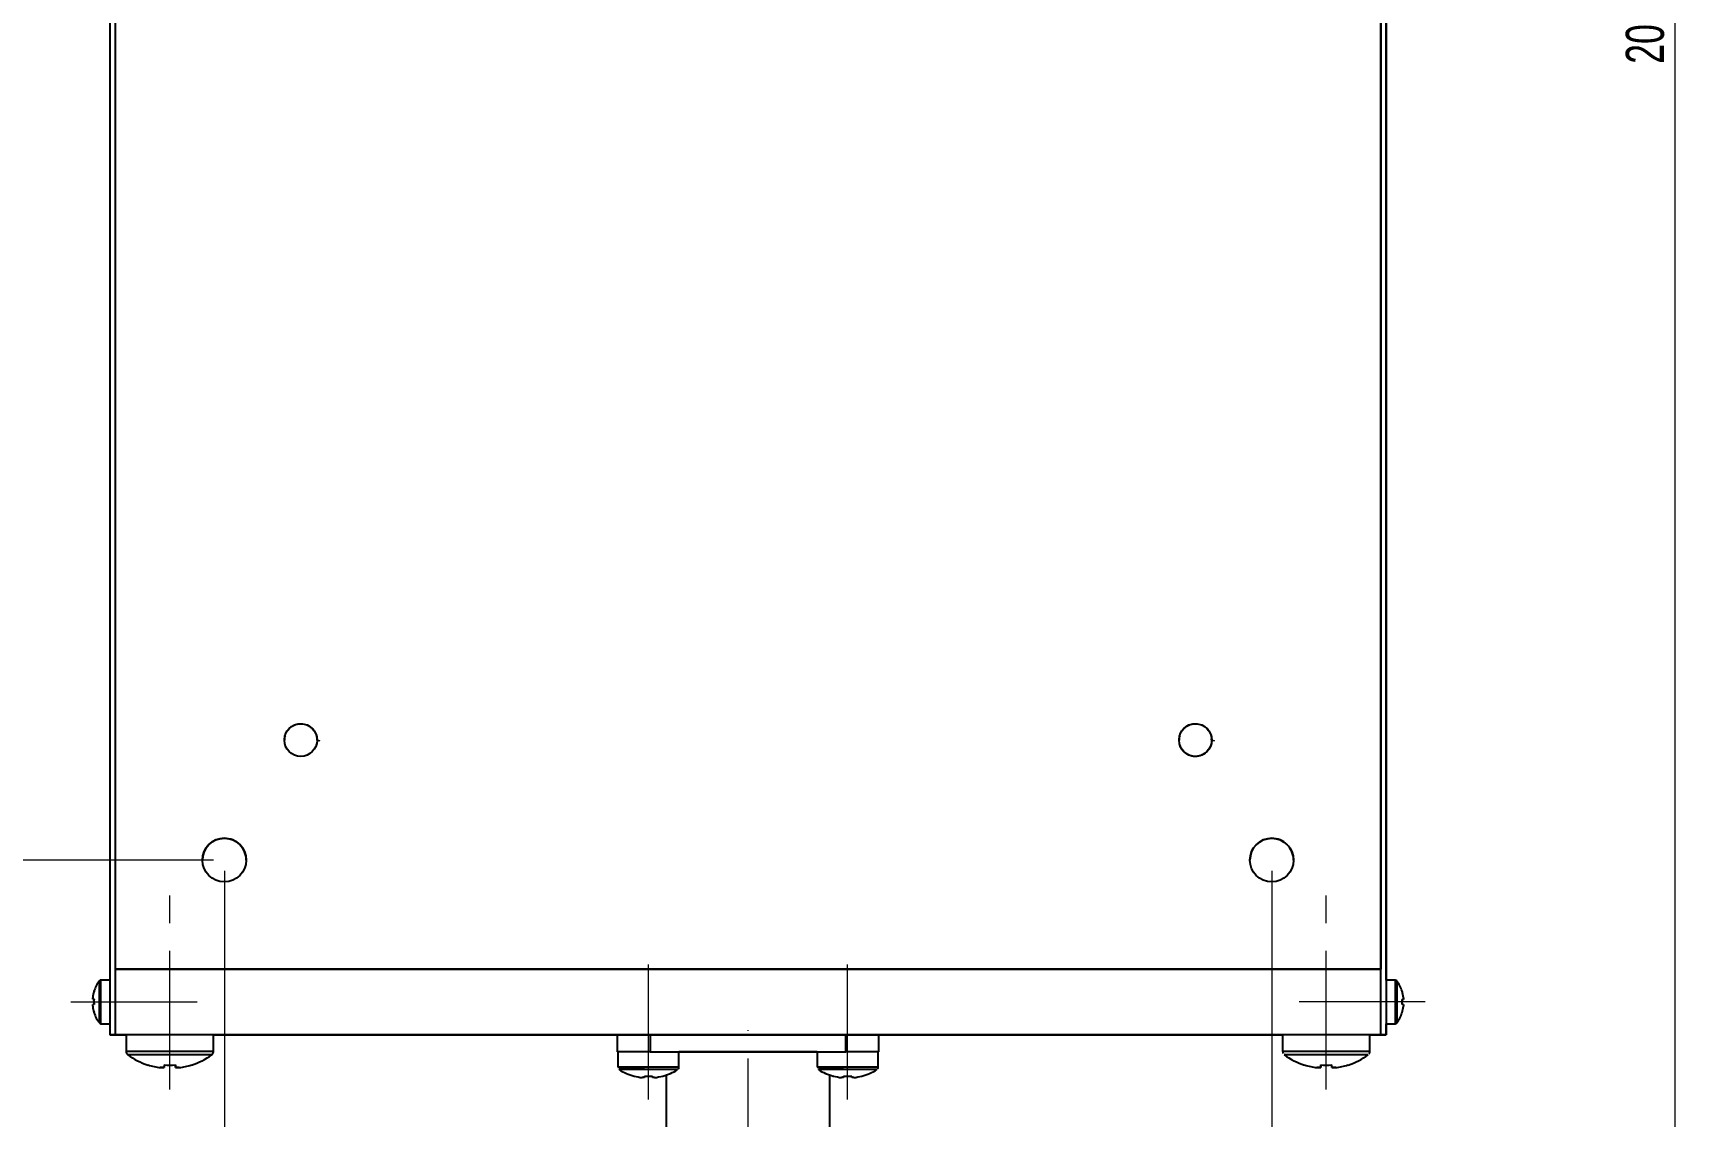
# Model space of a CAD drawing. Header units: millimetres. Extents: x 0 to 841, y 0 to 594.
# Drawn here: x 124.3 to 275.8, y 101.7 to 201.1 of the extents above; entities that cross this region are included whole.
import ezdxf

# ---------------------------------------------------------------- set-up
doc = ezdxf.new("R2010")
doc.units = ezdxf.units.MM
doc.linetypes.add('CENTERX2', pattern=[20.32, 12.7, -2.54, 2.54, -2.54])
doc.styles.add('SLDTEXTSTYLE0', font='TXT', dxfattribs={"width": 0.7})
doc.dimstyles.new('SLDDIMSTYLE0', dxfattribs={"dimtxt": 3.5, "dimasz": 3.556, "dimexe": 0, "dimexo": 0.0625, "dimgap": 0.875, "dimtad": 1, "dimrnd": 1e-09, "dimzin": 12, "dimdsep": 46, "dimtxsty": 'SLDTEXTSTYLE0', "dimblk1": 'CLOSED', "dimblk2": 'CLOSED', "dimsah": 1, "dimcen": 0.09, "dimadec": 0, "dimazin": 3, "dimtfac": 1, "dimtofl": 0, "dimtmove": 0, "dimatfit": 3, "dimldrblk": 'CLOSED', "dimfxl": 0, "dimfrac": 2, "dimtolj": 1, "dimtzin": 12, "dimarcsym": 0})

# ---------------------------------------------------------------- blocks, each defined once
blk = doc.blocks.new('_Closed')
at = {"color": 0, "linetype": 'ByBlock', "lineweight": -2}
for p, q in [((-1, 0.166667), (0, 0)), ((-1, 0.166667), (-1, -0.166667)), ((0, 0), (-1, -0.166667)), ((0, 0), (-1, 0))]:
    blk.add_line(p, q, dxfattribs=at)
blk = doc.blocks.new('_D_6')
at = {"color": 7, "linetype": 'Continuous', "lineweight": 18}
for p, q in [((228.47, 299.41), (275.75, 299.41)), ((274.75, 299.41), (274.75, 96.4)), ((222.17, 96.4), (275.75, 96.4))]:
    blk.add_line(p, q, dxfattribs=at)
at = {"color": 7, "linetype": 'Continuous', "lineweight": 18, "xscale": 3.556, "yscale": 3.556}
for p, rotation in [((274.75, 299.41), 90.0000000000004), ((274.75, 96.4), 270.0000000000004)]:
    blk.add_blockref('_Closed', p, dxfattribs=dict(at, rotation=rotation))
at = {"color": 7, "linetype": 'Continuous', "lineweight": 18, "insert": (270.24, 198.25), "char_height": 3.5, "attachment_point": 1, "rotation": 90, "style": 'SLDTEXTSTYLE0'}
blk.add_mtext('203', dxfattribs=at)
blk = doc.blocks.new('_D_7')
at = {"color": 7, "linetype": 'Continuous', "lineweight": 18}
for p, q in [((140.79, 231.28), (106.72, 231.28)), ((107.72, 231.28), (107.72, 125.28)), ((140.79, 125.28), (106.72, 125.28))]:
    blk.add_line(p, q, dxfattribs=at)
at = {"color": 7, "linetype": 'Continuous', "lineweight": 18, "xscale": 3.556, "yscale": 3.556}
for p, rotation in [((107.72, 231.28, 193.88), 89.99965376579891), ((107.72, 125.28, 193.88), 269.9996537657989)]:
    blk.add_blockref('_Closed', p, dxfattribs=dict(at, rotation=rotation))
at = {"color": 7, "linetype": 'Continuous', "lineweight": 18, "insert": (103.21, 179.89), "char_height": 3.5, "attachment_point": 1, "rotation": 89.9997, "style": 'SLDTEXTSTYLE0'}
blk.add_mtext('106', dxfattribs=at)
blk = doc.blocks.new('_D_8')
at = {"color": 7, "linetype": 'Continuous', "lineweight": 18}
for p, q in [((141.79, 124.28), (141.79, 79.4)), ((237.79, 124.28), (237.79, 79.4)), ((237.79, 80.4), (141.79, 80.4))]:
    blk.add_line(p, q, dxfattribs=at)
at = {"color": 7, "linetype": 'Continuous', "lineweight": 18, "xscale": 3.556, "yscale": 3.556}
for p, rotation in [((141.79, 80.4, 193.88), 179.9996537657979), ((237.79, 80.4, 193.88), 359.9996537657979)]:
    blk.add_blockref('_Closed', p, dxfattribs=dict(at, rotation=rotation))
at = {"color": 7, "linetype": 'Continuous', "lineweight": 18, "insert": (185.5, 84.91), "char_height": 3.5, "attachment_point": 1, "rotation": 359.9997, "style": 'SLDTEXTSTYLE0'}
blk.add_mtext('96', dxfattribs=at)

msp = doc.modelspace()

# ---------------------------------------------------------------- linework, layer by layer
at = {"color": 7, "linetype": 'Continuous', "lineweight": 25}
for p, q in [((131.29, 247.278), (131.289, 109.278)), ((247.789, 109.277), (247.79, 247.277)), ((248.29, 247.277), (248.289, 109.277)), ((131.79, 241.278), (131.789, 115.278)), ((247.79, 241.277), (247.789, 115.277)), ((248.289, 114.277), (248.29, 242.276)), ((147.3, 136.389), (147.308, 136.279)), ((229.3, 136.389), (229.308, 136.279)), ((232.267, 136.277), (232.265, 136.396)), ((150.478, 136.278), (150.451, 136.143)), ((232.478, 136.277), (232.451, 136.142)), ((131.789, 115.278), (131.789, 109.278)), ((131.789, 115.278), (247.789, 115.277)), ((247.789, 115.277), (131.789, 115.278)), ((247.789, 109.277), (247.789, 115.277)), ((131.289, 114.278), (130.479, 114.278)), ((249.099, 114.277), (248.289, 114.277)), ((129.721, 112.518), (129.849, 112.517)), ((129.849, 112.518), (129.721, 112.518)), ((129.721, 112.518), (129.827, 112.518)), ((129.849, 112.518), (129.721, 112.518)), ((129.721, 112.517), (129.827, 112.517)), ((129.849, 112.517), (129.721, 112.517)), ((249.711, 112.517), (249.857, 112.517)), ((249.857, 112.517), (249.729, 112.517)), ((249.729, 112.516), (249.857, 112.516)), ((249.857, 112.516), (249.729, 112.516)), ((249.857, 112.661), (249.857, 112.517)), ((249.857, 112.66), (249.857, 112.516)), ((129.721, 111.894), (129.721, 112.038)), ((129.849, 112.038), (129.721, 112.038)), ((249.857, 112.037), (249.857, 111.893)), ((249.857, 112.036), (249.857, 111.893)), ((130.479, 110.278), (131.289, 110.278)), ((130.479, 110.277), (131.289, 110.277)), ((131.289, 109.277), (131.289, 109.278)), ((131.789, 109.278), (131.289, 109.278)), ((131.789, 109.278), (131.789, 109.277)), ((247.789, 109.277), (131.789, 109.278)), ((132.789, 109.278), (132.789, 107.733)), ((140.789, 107.733), (140.789, 109.278)), ((140.789, 109.277), (177.824, 109.277)), ((177.824, 107.697), (177.824, 109.277)), ((180.824, 109.277), (180.824, 107.697)), ((180.824, 109.277), (198.754, 109.277)), ((198.754, 107.697), (198.754, 109.277)), ((201.754, 109.277), (201.754, 107.697)), ((201.754, 109.277), (238.789, 109.276)), ((238.789, 109.277), (238.789, 107.732)), ((246.789, 107.732), (246.789, 109.277)), ((248.289, 109.277), (247.789, 109.277)), ((247.789, 109.276), (247.789, 109.277)), ((248.289, 110.277), (249.099, 110.277)), ((248.289, 110.277), (248.289, 110.276)), ((248.289, 110.276), (249.099, 110.276)), ((248.289, 109.276), (248.289, 110.276)), ((248.289, 109.276), (248.289, 109.277)), ((177.824, 107.697), (177.859, 107.697)), ((177.824, 107.697), (177.824, 107.697)), ((177.859, 107.697), (177.859, 106.301)), ((180.824, 107.697), (198.754, 107.697)), ((183.459, 106.301), (183.459, 107.697)), ((196.119, 107.697), (196.119, 106.301)), ((201.719, 106.301), (201.719, 107.697)), ((201.719, 107.697), (201.754, 107.697)), ((201.754, 107.697), (201.754, 107.697)), ((134.804, 106.509), (134.804, 106.51)), ((135.921, 106.256), (136.274, 106.256)), ((136.274, 106.256), (135.921, 106.256)), ((137.304, 106.511), (137.304, 106.256)), ((137.304, 106.256), (137.304, 106.51)), ((137.304, 106.509), (137.304, 106.51)), ((137.304, 106.256), (137.657, 106.256)), ((177.859, 106.301), (177.859, 106.3)), ((201.719, 106.3), (201.719, 106.301)), ((242.274, 106.256), (241.921, 106.256)), ((241.921, 106.256), (242.274, 106.256)), ((242.274, 106.256), (242.274, 106.511)), ((242.274, 106.509), (242.274, 106.256)), ((242.274, 106.509), (242.274, 106.509)), ((243.304, 106.256), (243.657, 106.256)), ((179.352, 105.485), (179.353, 105.485)), ((180.289, 105.343), (180.094, 105.343)), ((180.289, 105.485), (180.289, 105.343)), ((180.289, 105.343), (180.289, 105.485)), ((180.289, 105.485), (180.289, 105.485)), ((181.029, 105.343), (181.029, 105.485)), ((182.294, 105.572), (182.294, 96.397)), ((197.284, 96.397), (197.284, 105.572)), ((197.612, 105.485), (197.613, 105.485)), ((198.549, 105.343), (198.354, 105.343)), ((198.549, 105.343), (198.354, 105.343)), ((198.549, 105.485), (198.549, 105.343)), ((198.549, 105.343), (198.549, 105.485)), ((198.549, 105.485), (198.549, 105.485)), ((199.289, 105.343), (199.289, 105.485)), ((199.484, 105.343), (199.289, 105.343))]:
    msp.add_line(p, q, dxfattribs=at)
at = {"color": 8, "linetype": 'Continuous', "lineweight": 25}
for p, q in [((139.789, 125.303), (139.789, 125.252)), ((130.479, 110.277), (130.479, 110.278)), ((132.939, 107.443), (132.935, 107.443))]:
    msp.add_line(p, q, dxfattribs=at)
at = {"color": 7, "linetype": 'CENTERX2', "lineweight": 18}
for p, q in [((136.789, 104.256), (136.789, 123.278)), ((242.789, 104.256), (242.789, 123.277)), ((180.659, 103.343), (180.659, 115.697)), ((198.919, 103.343), (198.919, 115.697)), ((127.721, 112.278), (139.289, 112.278)), ((251.857, 112.277), (240.289, 112.277)), ((180.659, 104.301), (180.659, 109.697)), ((189.789, 94.397), (189.789, 109.697))]:
    msp.add_line(p, q, dxfattribs=at)
at = {"color": 8, "linetype": 'Continuous', "lineweight": 25, "flags": 128}
for points in [[(130.335, 110.349), (130.335, 110.398), (130.335, 110.608), (130.335, 110.966), (130.335, 111.441), (130.335, 111.991), (130.335, 112.565), (130.335, 113.115), (130.335, 113.59), (130.335, 113.948), (130.335, 114.158), (130.335, 114.206)], [(130.479, 110.278), (130.479, 110.328), (130.479, 110.546), (130.479, 110.918), (130.479, 111.41), (130.479, 111.98), (130.479, 112.576), (130.479, 113.146), (130.479, 113.638), (130.479, 114.01), (130.479, 114.228), (130.479, 114.278)], [(249.099, 114.277), (249.099, 114.227), (249.099, 114.009), (249.099, 113.638), (249.099, 113.145), (249.099, 112.576), (249.099, 111.98), (249.099, 111.41), (249.099, 110.917), (249.099, 110.545), (249.099, 110.327), (249.099, 110.277)], [(249.242, 114.205), (249.242, 114.157), (249.242, 113.947), (249.242, 113.589), (249.242, 113.114), (249.242, 112.565), (249.242, 111.99), (249.242, 111.441), (249.242, 110.966), (249.242, 110.607), (249.242, 110.397), (249.242, 110.348)], [(140.789, 107.733), (140.767, 107.733), (140.593, 107.733), (140.253, 107.733), (139.761, 107.733), (139.14, 107.733), (138.416, 107.733), (137.62, 107.733), (136.789, 107.733), (135.957, 107.733), (135.162, 107.733), (134.438, 107.733), (133.816, 107.733), (133.325, 107.733), (132.985, 107.733), (132.811, 107.733), (132.789, 107.733)], [(246.789, 107.732), (246.701, 107.732), (246.443, 107.732), (246.025, 107.732), (245.465, 107.732), (244.789, 107.732), (244.025, 107.732), (243.207, 107.732), (242.371, 107.732), (241.553, 107.732), (240.789, 107.732), (240.112, 107.732), (239.553, 107.732), (239.135, 107.732), (238.876, 107.732), (238.789, 107.732)], [(140.642, 107.443), (140.591, 107.443), (140.56, 107.443)], [(183.459, 106.301), (183.437, 106.301), (183.262, 106.301), (182.924, 106.301), (182.444, 106.301), (181.851, 106.301), (181.183, 106.301), (180.483, 106.301), (179.794, 106.301), (179.159, 106.301), (178.618, 106.301), (178.205, 106.301), (177.947, 106.301), (177.859, 106.301)], [(201.719, 106.301), (201.697, 106.301), (201.522, 106.301), (201.184, 106.301), (200.704, 106.301), (200.111, 106.301), (199.443, 106.301), (198.743, 106.301), (198.054, 106.301), (197.419, 106.301), (196.878, 106.301), (196.465, 106.301), (196.207, 106.301), (196.119, 106.301)], [(239.32, 107.442), (239.291, 107.442), (239.025, 107.442), (238.935, 107.442)], [(246.642, 107.442), (246.62, 107.442), (246.562, 107.442)]]:
    msp.add_lwpolyline(points, dxfattribs=at)
at = {"color": 7, "linetype": 'Continuous', "lineweight": 25, "flags": 128}
for points in [[(248.289, 114.277), (248.289, 114.227), (248.289, 114.009), (248.289, 113.638), (248.289, 113.145), (248.289, 112.576), (248.289, 111.98), (248.289, 111.41), (248.289, 110.917), (248.289, 110.545), (248.289, 110.327), (248.289, 110.277)], [(129.721, 112.518), (129.721, 112.539), (129.721, 112.559), (129.721, 112.579), (129.721, 112.598), (129.721, 112.615), (129.721, 112.632), (129.721, 112.647), (129.721, 112.661)], [(129.721, 112.517), (129.731, 112.517), (129.743, 112.517), (129.756, 112.517), (129.771, 112.517), (129.788, 112.517), (129.807, 112.517), (129.827, 112.517), (129.849, 112.517)], [(129.849, 112.517), (129.827, 112.517), (129.807, 112.517), (129.788, 112.517), (129.771, 112.517), (129.756, 112.517), (129.743, 112.517), (129.731, 112.517), (129.721, 112.517)], [(129.849, 113.248), (129.845, 113.25), (129.843, 113.251), (129.841, 113.252), (129.841, 113.252), (129.841, 113.252), (129.843, 113.251), (129.845, 113.25), (129.849, 113.248)], [(129.849, 113.247), (129.845, 113.249), (129.843, 113.25), (129.841, 113.251), (129.841, 113.251), (129.841, 113.251), (129.843, 113.25), (129.845, 113.249), (129.849, 113.247)], [(248.289, 113.377), (248.289, 113.293), (248.289, 113.055), (248.289, 112.698), (248.289, 112.277), (248.289, 111.856), (248.289, 111.499), (248.289, 111.261), (248.289, 111.177), (248.289, 111.177)], [(249.729, 113.247), (249.732, 113.248), (249.735, 113.25), (249.736, 113.25), (249.737, 113.251), (249.736, 113.25), (249.735, 113.25), (249.732, 113.248), (249.729, 113.247)], [(249.729, 113.247), (249.732, 113.249), (249.735, 113.25), (249.736, 113.251), (249.737, 113.251), (249.736, 113.251), (249.735, 113.25), (249.732, 113.249), (249.729, 113.247)], [(249.857, 112.516), (249.847, 112.516), (249.835, 112.516), (249.822, 112.516), (249.807, 112.516), (249.79, 112.516), (249.771, 112.516), (249.751, 112.516), (249.729, 112.516)], [(249.729, 112.516), (249.751, 112.516), (249.771, 112.516), (249.79, 112.516), (249.807, 112.516), (249.822, 112.516), (249.835, 112.516), (249.847, 112.516), (249.857, 112.516)], [(129.849, 111.307), (129.845, 111.306), (129.843, 111.304), (129.841, 111.304), (129.841, 111.303), (129.841, 111.303)], [(249.737, 111.303), (249.737, 111.303), (249.736, 111.303), (249.735, 111.304), (249.732, 111.305), (249.729, 111.307)], [(131.289, 109.277), (131.387, 109.277), (131.68, 109.277), (132.161, 109.277), (132.789, 109.277)], [(131.789, 109.277), (131.887, 109.277), (132.18, 109.277), (132.661, 109.277), (132.789, 109.277)], [(131.789, 109.277), (131.887, 109.277), (132.18, 109.277), (132.661, 109.277), (132.789, 109.277)], [(140.789, 109.278), (140.767, 109.278), (140.593, 109.278), (140.253, 109.278), (139.761, 109.278), (139.14, 109.278), (138.416, 109.278), (137.62, 109.278), (136.789, 109.278), (135.957, 109.278), (135.162, 109.278), (134.438, 109.278), (133.816, 109.278), (133.325, 109.278), (132.985, 109.278), (132.811, 109.278), (132.789, 109.278)], [(177.824, 109.277), (177.881, 109.277), (178.052, 109.277), (178.329, 109.277), (178.703, 109.277), (179.157, 109.277), (179.676, 109.277), (180.239, 109.277), (180.824, 109.277)], [(198.754, 109.277), (199.339, 109.277), (199.902, 109.277), (200.421, 109.277), (200.875, 109.277), (201.248, 109.277), (201.525, 109.277), (201.696, 109.277), (201.754, 109.277)], [(246.789, 109.277), (246.789, 109.277), (246.701, 109.277), (246.443, 109.277), (246.025, 109.277), (245.465, 109.277), (244.789, 109.277), (244.025, 109.277), (243.207, 109.277), (242.371, 109.277), (241.553, 109.277), (240.789, 109.277), (240.112, 109.277), (239.553, 109.277), (239.135, 109.277), (238.876, 109.277), (238.789, 109.277), (238.789, 109.277)], [(246.789, 109.276), (246.917, 109.276), (247.397, 109.276), (247.69, 109.276), (247.789, 109.276)], [(246.789, 109.276), (247.417, 109.276), (247.897, 109.276), (248.19, 109.276), (248.289, 109.276)], [(246.789, 109.276), (246.917, 109.276), (247.397, 109.276), (247.69, 109.276), (247.789, 109.276)], [(180.824, 107.697), (180.239, 107.697), (179.676, 107.697), (179.157, 107.697), (178.703, 107.697), (178.329, 107.697), (178.052, 107.697), (177.881, 107.697), (177.824, 107.697)], [(180.039, 107.697), (179.794, 107.697), (179.159, 107.697), (178.618, 107.697), (178.205, 107.697), (177.947, 107.697), (177.859, 107.697)], [(196.119, 107.697), (195.571, 107.697), (194.775, 107.697), (193.863, 107.697), (192.855, 107.697), (191.775, 107.697), (190.648, 107.697), (189.502, 107.697), (188.362, 107.697), (187.255, 107.697), (186.208, 107.697), (185.245, 107.697), (184.389, 107.697), (183.658, 107.697), (183.459, 107.697)], [(201.754, 107.697), (201.696, 107.697), (201.525, 107.697), (201.248, 107.697), (200.875, 107.697), (200.421, 107.697), (199.902, 107.697), (199.339, 107.697), (198.754, 107.697)], [(201.717, 107.697), (201.697, 107.697), (201.522, 107.697), (201.184, 107.697), (200.704, 107.697), (200.111, 107.697), (199.479, 107.697)], [(140.56, 107.443), (140.369, 107.443), (139.978, 107.443), (139.439, 107.443), (138.775, 107.443), (138.019, 107.443), (137.205, 107.443), (136.372, 107.443), (135.558, 107.443), (134.802, 107.443), (134.139, 107.443), (133.599, 107.443), (133.209, 107.443), (132.986, 107.443), (132.939, 107.443)], [(134.804, 106.509), (134.8, 106.501), (134.797, 106.496), (134.796, 106.492), (134.795, 106.491), (134.796, 106.492), (134.797, 106.496), (134.8, 106.501), (134.804, 106.51)], [(136.274, 106.51), (136.274, 106.467), (136.274, 106.428), (136.274, 106.391), (136.274, 106.358), (136.274, 106.328), (136.274, 106.301), (136.274, 106.277), (136.274, 106.256)], [(137.304, 106.256), (137.304, 106.277), (137.304, 106.301), (137.304, 106.328), (137.304, 106.358), (137.304, 106.391), (137.304, 106.428), (137.304, 106.467), (137.304, 106.51)], [(137.304, 106.509), (137.304, 106.467), (137.304, 106.428), (137.304, 106.391), (137.304, 106.358), (137.304, 106.328), (137.304, 106.301), (137.304, 106.277), (137.304, 106.256)], [(137.657, 106.256), (137.623, 106.256), (137.586, 106.256), (137.545, 106.256), (137.502, 106.256), (137.456, 106.256), (137.408, 106.256), (137.357, 106.256), (137.304, 106.256)], [(138.773, 106.509), (138.777, 106.501), (138.78, 106.496), (138.782, 106.492), (138.783, 106.491), (138.782, 106.492), (138.78, 106.496), (138.777, 106.501), (138.773, 106.509)], [(177.859, 106.301), (177.947, 106.301), (178.205, 106.301), (178.618, 106.301), (179.159, 106.301), (179.794, 106.301), (180.289, 106.301)], [(183.333, 106.073), (183.333, 106.073), (183.242, 106.073), (182.975, 106.073), (182.55, 106.073), (181.996, 106.073), (181.351, 106.073), (180.659, 106.073), (179.967, 106.073), (179.322, 106.073), (178.768, 106.073), (178.343, 106.073), (178.076, 106.073), (177.984, 106.073), (177.984, 106.073)], [(196.119, 106.301), (196.207, 106.301), (196.465, 106.301), (196.878, 106.301), (197.419, 106.301), (198.054, 106.301), (198.549, 106.301)], [(201.593, 106.072), (201.593, 106.072), (201.502, 106.072), (201.235, 106.072), (200.81, 106.072), (200.256, 106.072), (199.611, 106.072), (198.919, 106.072), (198.227, 106.072), (197.582, 106.072), (197.028, 106.072), (196.603, 106.072), (196.336, 106.072), (196.244, 106.072), (196.244, 106.072)], [(201.593, 106.072), (201.593, 106.072), (201.593, 106.072)], [(246.562, 107.442), (246.44, 107.442), (246.091, 107.442), (245.586, 107.442), (244.951, 107.442), (244.215, 107.442), (243.412, 107.442), (242.58, 107.442), (241.758, 107.442), (240.984, 107.442), (240.294, 107.442), (239.721, 107.442), (239.32, 107.442)], [(240.804, 106.509), (240.8, 106.501), (240.797, 106.495), (240.796, 106.492), (240.795, 106.49), (240.796, 106.492), (240.797, 106.495), (240.8, 106.501), (240.804, 106.509)], [(242.274, 106.509), (242.274, 106.466), (242.274, 106.427), (242.274, 106.391), (242.274, 106.358), (242.274, 106.328), (242.274, 106.3), (242.274, 106.277), (242.274, 106.256)], [(242.274, 106.256), (242.274, 106.277), (242.274, 106.3), (242.274, 106.327), (242.274, 106.358), (242.274, 106.391), (242.274, 106.427), (242.274, 106.466), (242.274, 106.509)], [(243.304, 106.256), (243.304, 106.277), (243.304, 106.3), (243.304, 106.328), (243.304, 106.358), (243.304, 106.391), (243.304, 106.427), (243.304, 106.466), (243.304, 106.509)], [(243.657, 106.256), (243.623, 106.256), (243.586, 106.256), (243.545, 106.256), (243.502, 106.256), (243.456, 106.256), (243.408, 106.256), (243.357, 106.256), (243.304, 106.256)], [(244.773, 106.509), (244.777, 106.501), (244.78, 106.495), (244.782, 106.491), (244.783, 106.49), (244.783, 106.49)], [(179.352, 105.485), (179.35, 105.48), (179.348, 105.476), (179.347, 105.473), (179.346, 105.473), (179.347, 105.473), (179.348, 105.476), (179.35, 105.48), (179.352, 105.485)], [(179.352, 105.485), (179.35, 105.479), (179.348, 105.475), (179.347, 105.473), (179.346, 105.472), (179.347, 105.473), (179.348, 105.475), (179.35, 105.479), (179.352, 105.485)], [(180.289, 105.343), (180.26, 105.343), (180.233, 105.343), (180.207, 105.343), (180.181, 105.343), (180.158, 105.343), (180.135, 105.343), (180.114, 105.343), (180.094, 105.343)], [(180.289, 105.343), (180.289, 105.355), (180.289, 105.368), (180.289, 105.383), (180.289, 105.4), (180.289, 105.419), (180.289, 105.439), (180.289, 105.461), (180.289, 105.485)], [(181.224, 105.343), (181.204, 105.343), (181.183, 105.343), (181.16, 105.343), (181.136, 105.343), (181.111, 105.343), (181.085, 105.343), (181.057, 105.343), (181.029, 105.343)], [(181.224, 105.343), (181.204, 105.343), (181.183, 105.343), (181.16, 105.343), (181.136, 105.343), (181.111, 105.343), (181.085, 105.343), (181.057, 105.343), (181.029, 105.343)], [(181.965, 105.485), (181.968, 105.48), (181.97, 105.476), (181.971, 105.473), (181.971, 105.473), (181.971, 105.473)], [(181.965, 105.485), (181.968, 105.479), (181.97, 105.475), (181.971, 105.473), (181.971, 105.472), (181.971, 105.472)], [(181.971, 105.472), (182.151, 105.525), (182.294, 105.572)], [(197.612, 105.485), (197.61, 105.479), (197.608, 105.476), (197.607, 105.473), (197.606, 105.472), (197.607, 105.473), (197.608, 105.476), (197.61, 105.479), (197.612, 105.485)], [(198.549, 105.343), (198.549, 105.354), (198.549, 105.368), (198.549, 105.383), (198.549, 105.4), (198.549, 105.418), (198.549, 105.439), (198.549, 105.461), (198.549, 105.485)], [(199.484, 105.343), (199.464, 105.343), (199.443, 105.343), (199.42, 105.343), (199.396, 105.343), (199.371, 105.343), (199.345, 105.343), (199.317, 105.343), (199.289, 105.343)], [(200.225, 105.485), (200.228, 105.479), (200.23, 105.476), (200.231, 105.473), (200.231, 105.472), (200.231, 105.472)], [(200.225, 105.485), (200.228, 105.479), (200.23, 105.475), (200.231, 105.473), (200.231, 105.472), (200.231, 105.472)]]:
    msp.add_lwpolyline(points, dxfattribs=at)
at = {"color": 7, "linetype": 'Continuous', "lineweight": 25}
for centre, radius in [((148.789, 136.278), 1.5), ((230.789, 136.277), 1.5), ((230.789, 136.277), 1.5), ((141.789, 125.278), 2), ((237.789, 125.277), 2)]:
    msp.add_circle(centre, radius, dxfattribs=at)
for centre, radius, start, end in [((141.789, 125.278), 2, 89.99965, 179.99118), ((141.789, 125.278), 2, 359.99118, 89.99965), ((237.789, 125.277), 2, 89.99965, 179.99118), ((237.789, 125.277), 2, 359.99118, 89.99965), ((132.889, 112.278), 3.2, 142.9398, 162.27424), ((130.479, 114.098), 0.18, 89.99965, 142.9398), ((249.099, 114.097), 0.18, 37.05951, 89.99965), ((246.689, 112.277), 3.2, 17.72507, 37.05951), ((132.889, 112.278), 3.191, 162.29914, 173.09415), ((133.373, 112.278), 3.533, 176.1039, 183.89521), ((133.368, 112.277), 3.528, 180.49688, 183.89758), ((246.69, 112.277), 3.19, 6.90315, 17.70217), ((246.206, 112.277), 3.531, 356.10218, 3.89782), ((249.65, 199.712), 87.196, 270.05142, 270.13547), ((249.671, 40.745), 71.772, 89.85216, 89.95427), ((246.204, 112.277), 3.533, 356.10525, 3.89475), ((246.221, 112.276), 3.516, 356.09486, 0.40311), ((132.889, 112.278), 3.191, 186.90491, 197.70041), ((132.889, 112.277), 3.191, 193.90072, 197.70009), ((132.889, 112.278), 3.2, 197.72507, 217.05951), ((132.889, 112.277), 3.2, 197.72507, 217.05951), ((246.689, 112.277), 3.2, 322.9398, 342.27424), ((249.643, 23.327), 88.711, 89.86191, 89.94452), ((246.689, 112.276), 3.191, 342.29922, 353.09405), ((246.688, 112.277), 3.192, 342.3015, 353.09287), ((246.689, 112.277), 3.191, 342.29974, 353.09494), ((130.479, 110.458), 0.18, 217.05951, 269.99965), ((249.099, 110.457), 0.18, 269.99965, 322.9398), ((136.789, 112.678), 6.5, 233.64129, 252.13707), ((136.789, 112.678), 6.48, 252.16452, 262.30289), ((136.789, 113.668), 7.177, 265.88452, 274.11465), ((136.789, 113.669), 7.178, 265.88505, 274.11412), ((136.789, 112.678), 6.48, 277.69642, 287.83479), ((136.789, 112.678), 6.5, 287.86223, 306.35802), ((180.659, 110.297), 5, 237.66363, 254.78038), ((180.659, 110.297), 5, 237.66363, 254.78038), ((180.659, 110.297), 5, 285.21893, 302.33568), ((198.919, 110.297), 5, 237.66363, 254.78038), ((198.919, 110.297), 5, 285.21893, 302.33568), ((242.789, 112.677), 6.5, 233.64129, 252.13707), ((242.789, 112.677), 6.48, 252.16452, 262.30289), ((242.789, 112.677), 6.48, 252.16452, 262.30289), ((242.789, 113.667), 7.177, 265.88449, 274.11468), ((242.789, 112.677), 6.48, 277.69642, 287.83479), ((242.789, 112.677), 6.48, 277.69642, 287.83479), ((242.789, 112.677), 6.5, 287.86223, 306.35802), ((180.659, 110.297), 4.986, 254.8118, 263.49623), ((180.659, 110.951), 5.478, 266.1272, 273.8728), ((180.659, 110.951), 5.478, 266.1272, 273.8728), ((180.659, 110.297), 4.986, 276.50308, 285.18751), ((198.919, 110.297), 4.986, 254.8118, 263.49623), ((198.919, 110.951), 5.478, 266.1272, 273.8728), ((198.919, 110.297), 4.986, 276.50308, 285.18751)]:
    msp.add_arc(centre, radius, start, end, dxfattribs=at)
for points, knots in [([(147.358, 136.66), (147.343, 136.629), (147.286, 136.51), (147.288, 136.376), (147.289, 136.278)], [0, 0, 0, 0, 0.2632974, 1, 1, 1, 1]), ([(147.289, 136.278), (147.307, 136.453), (147.344, 136.81), (147.629, 137.276), (148.046, 137.617), (148.559, 137.793), (149.099, 137.778), (149.602, 137.576), (150, 137.213), (150.251, 136.756), (150.269, 136.425), (150.278, 136.276)], [0, 0, 0, 0, 0.1118729, 0.2271795, 0.3387249, 0.4509337, 0.5662212, 0.6774729, 0.7900018, 0.9052522, 1, 1, 1, 1]), ([(229.358, 136.66), (229.343, 136.629), (229.286, 136.51), (229.288, 136.376), (229.289, 136.277)], [0, 0, 0, 0, 0.2632974, 1, 1, 1, 1]), ([(229.289, 136.277), (229.307, 136.453), (229.344, 136.81), (229.629, 137.276), (230.046, 137.617), (230.559, 137.792), (231.099, 137.777), (231.602, 137.575), (232, 137.212), (232.251, 136.755), (232.269, 136.425), (232.278, 136.276)], [0, 0, 0, 0, 0.1118731, 0.2271785, 0.3387251, 0.450934, 0.5662217, 0.6774723, 0.7900036, 0.905252, 1, 1, 1, 1]), ([(150.289, 136.278), (150.286, 136.184), (150.282, 136.032), (150.231, 135.89), (150.212, 135.837)], [0, 0, 0, 0, 0.6217661, 1, 1, 1, 1]), ([(232.289, 136.277), (232.284, 136.184), (232.272, 135.975), (232.163, 135.637), (231.987, 135.355), (231.705, 135.066), (231.387, 134.878), (230.979, 134.776), (230.634, 134.77), (230.3, 134.847), (230.026, 134.976), (229.776, 135.155), (229.565, 135.391), (229.413, 135.649), (229.365, 135.823), (229.345, 135.896)], [0, 0, 0, 0, 0.0648249, 0.1452221, 0.2436141, 0.2935793, 0.4250242, 0.4932511, 0.5842768, 0.6622409, 0.7292899, 0.7939382, 0.8747255, 0.9475253, 1, 1, 1, 1]), ([(132.794, 107.738), (132.792, 107.725), (132.785, 107.67), (132.817, 107.582), (132.874, 107.495), (132.93, 107.443), (132.966, 107.424), (132.978, 107.418)], [0, 0, 0, 0, 0.1002822, 0.4246846, 0.6832528, 0.9006896, 1, 1, 1, 1]), ([(140.624, 107.437), (140.648, 107.452), (140.712, 107.494), (140.768, 107.601), (140.797, 107.694), (140.789, 107.737), (140.788, 107.737)], [0, 0, 0, 0, 0.2346065, 0.6310916, 0.9947356, 1, 1, 1, 1]), ([(238.795, 107.731), (238.793, 107.711), (238.789, 107.651), (238.816, 107.596), (238.834, 107.558)], [0, 0, 0, 0, 0.3188248, 1, 1, 1, 1]), ([(246.729, 107.542), (246.737, 107.552), (246.771, 107.596), (246.792, 107.667), (246.785, 107.722), (246.784, 107.735)], [0, 0, 0, 0, 0.1879207, 0.8107613, 1, 1, 1, 1]), ([(183.414, 106.157), (183.426, 106.177), (183.453, 106.219), (183.455, 106.27), (183.456, 106.297)], [0, 0, 0, 0, 0.4557572, 1, 1, 1, 1]), ([(201.674, 106.157), (201.686, 106.177), (201.713, 106.219), (201.715, 106.269), (201.716, 106.297)], [0, 0, 0, 0, 0.4557472, 1, 1, 1, 1]), ([(201.674, 106.157), (201.686, 106.176), (201.713, 106.219), (201.715, 106.269), (201.716, 106.297)], [0, 0, 0, 0, 0.4557472, 1, 1, 1, 1])]:
    msp.add_open_spline(points, degree=3, knots=knots, dxfattribs=at)

# ---------------------------------------------------------------- dimensions: what is measured, and where the dimension line sits
at = {"color": 7, "linetype": 'Continuous', "lineweight": 18}
for base, p1, p2, angle, picture, middle in [((274.753, 96.397), (227.469, 299.406), (221.168, 96.397), 90, '_D_6', (274.753, 201.488)), ((107.721, 125.278), (141.79, 231.278), (141.789, 125.278), 89.99965, '_D_7', (107.721, 182.879)), ((141.789, 80.397), (237.789, 125.277), (141.789, 125.278), 359.99965, '_D_8', (187.741, 80.397))]:
    dim = msp.add_linear_dim(base=base, p1=p1, p2=p2, angle=angle, dimstyle='SLDDIMSTYLE0', dxfattribs=at)
    dim.commit()
    dim.dimension.update_dxf_attribs({"geometry": picture, "text_midpoint": middle, "dimtype": 160})

doc.saveas('drawing.dxf')
